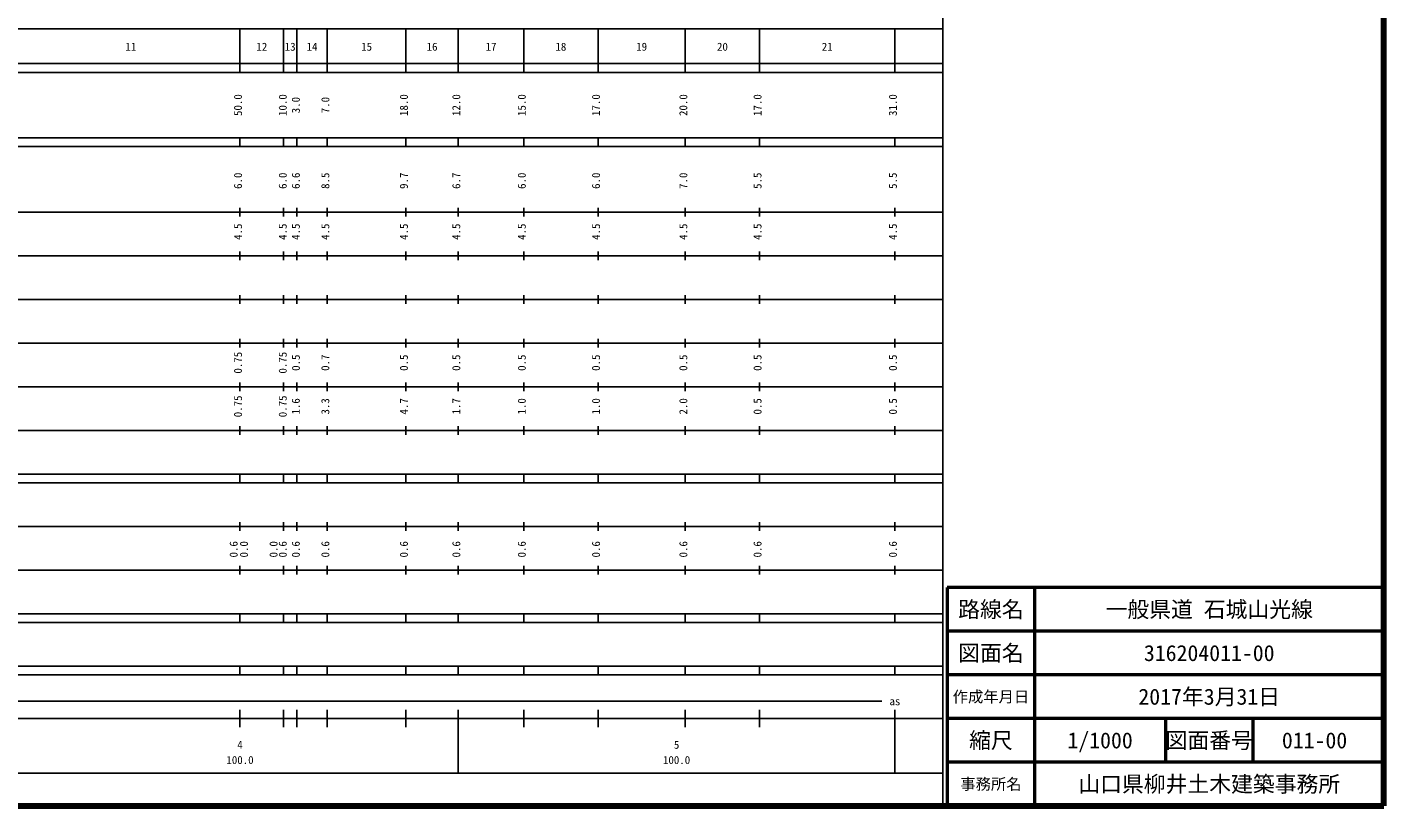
# Model space of a CAD drawing. Units: millimetres on the paper, enlarged 1000 times. Extents: x 40000 to 680000, y 20000 to 380000.
# Drawn here: x 369244 to 680000, y 20000 to 198357 of the extents above; entities that cross this region are included whole.
import ezdxf
from ezdxf.enums import TextEntityAlignment as Align

# ---------------------------------------------------------------- set-up
doc = ezdxf.new("R2010")
doc.units = ezdxf.units.MM
doc.header["$LTSCALE"] = 1000
for name, color, linetype, lineweight in [('M-TTL', 2, 'Continuous', 140), ('M-TTL-BAND', 7, 'Continuous', 25), ('M-TTL-FRAM', 2, 'Continuous', 50), ('M-TTL-LINE', 7, 'Continuous', 50)]:
    doc.layers.add(name, color=color, linetype=linetype, lineweight=lineweight)
doc.layers.add('M-TTL-TXT', color=7, linetype='Continuous')
doc.styles.add('ＭＳ ゴシック', font='')
doc.styles.get('ＭＳ ゴシック').set_extended_font_data('MS Gothic')

msp = doc.modelspace()

# ---------------------------------------------------------------- linework, layer by layer
at = {"layer": 'M-TTL'}
for p, q in [((680000, 20000), (680000, 380000)), ((40000, 20000), (680000, 20000))]:
    msp.add_line(p, q, dxfattribs=at)
at = {"layer": 'M-TTL-BAND'}
for p, q in [((579000, 20000), (579000, 370000)), ((68000, 198000), (579000, 198000)), ((418000, 188000), (418000, 198000)), ((428000, 188000), (428000, 198000)), ((431000, 188000), (431000, 198000)), ((438000, 188000), (438000, 198000)), ((456000, 188000), (456000, 198000)), ((468000, 188000), (468000, 198000)), ((483000, 188000), (483000, 198000)), ((500000, 188000), (500000, 198000)), ((520000, 188000), (520000, 198000)), ((537000, 188000), (537000, 198000)), ((568000, 188000), (568000, 198000)), ((40000, 190000), (579000, 190000)), ((40000, 188000), (579000, 188000)), ((40000, 173000), (579000, 173000)), ((40000, 171000), (579000, 171000)), ((418000, 171000), (418000, 173000)), ((428000, 171000), (428000, 173000)), ((431000, 171000), (431000, 173000)), ((438000, 171000), (438000, 173000)), ((456000, 171000), (456000, 173000)), ((468000, 171000), (468000, 173000)), ((483000, 171000), (483000, 173000)), ((500000, 171000), (500000, 173000)), ((520000, 171000), (520000, 173000)), ((537000, 171000), (537000, 173000)), ((568000, 171000), (568000, 173000)), ((40000, 156000), (579000, 156000)), ((418000, 155000), (418000, 157000)), ((428000, 155000), (428000, 157000)), ((431000, 155000), (431000, 157000)), ((438000, 155000), (438000, 157000)), ((456000, 155000), (456000, 157000)), ((468000, 155000), (468000, 157000)), ((483000, 155000), (483000, 157000)), ((500000, 155000), (500000, 157000)), ((520000, 155000), (520000, 157000)), ((537000, 155000), (537000, 157000)), ((568000, 155000), (568000, 157000)), ((418000, 145000), (418000, 147000)), ((428000, 145000), (428000, 147000)), ((431000, 145000), (431000, 147000)), ((438000, 145000), (438000, 147000)), ((456000, 145000), (456000, 147000)), ((468000, 145000), (468000, 147000)), ((483000, 145000), (483000, 147000)), ((500000, 145000), (500000, 147000)), ((520000, 145000), (520000, 147000)), ((537000, 145000), (537000, 147000)), ((568000, 145000), (568000, 147000)), ((46000, 146000), (579000, 146000)), ((418000, 135000), (418000, 137000)), ((428000, 135000), (428000, 137000)), ((431000, 135000), (431000, 137000)), ((438000, 135000), (438000, 137000)), ((456000, 135000), (456000, 137000)), ((468000, 135000), (468000, 137000)), ((483000, 135000), (483000, 137000)), ((500000, 135000), (500000, 137000)), ((520000, 135000), (520000, 137000)), ((537000, 135000), (537000, 137000)), ((568000, 135000), (568000, 137000)), ((52000, 136000), (579000, 136000)), ((46000, 126000), (579000, 126000)), ((418000, 125000), (418000, 127000)), ((428000, 125000), (428000, 127000)), ((431000, 125000), (431000, 127000)), ((438000, 125000), (438000, 127000)), ((456000, 125000), (456000, 127000)), ((468000, 125000), (468000, 127000)), ((483000, 125000), (483000, 127000)), ((500000, 125000), (500000, 127000)), ((520000, 125000), (520000, 127000)), ((537000, 125000), (537000, 127000)), ((568000, 125000), (568000, 127000)), ((52000, 116000), (579000, 116000)), ((418000, 115000), (418000, 117000)), ((428000, 115000), (428000, 117000)), ((431000, 115000), (431000, 117000)), ((438000, 115000), (438000, 117000)), ((456000, 115000), (456000, 117000)), ((468000, 115000), (468000, 117000)), ((483000, 115000), (483000, 117000)), ((500000, 115000), (500000, 117000)), ((520000, 115000), (520000, 117000)), ((537000, 115000), (537000, 117000)), ((568000, 115000), (568000, 117000)), ((46000, 106000), (579000, 106000)), ((418000, 105000), (418000, 107000)), ((428000, 105000), (428000, 107000)), ((431000, 105000), (431000, 107000)), ((438000, 105000), (438000, 107000)), ((456000, 105000), (456000, 107000)), ((468000, 105000), (468000, 107000)), ((483000, 105000), (483000, 107000)), ((500000, 105000), (500000, 107000)), ((520000, 105000), (520000, 107000)), ((537000, 105000), (537000, 107000)), ((568000, 105000), (568000, 107000)), ((40000, 96000), (579000, 96000)), ((40000, 94000), (579000, 94000)), ((418000, 94000), (418000, 96000)), ((428000, 94000), (428000, 96000)), ((431000, 94000), (431000, 96000)), ((438000, 94000), (438000, 96000)), ((456000, 94000), (456000, 96000)), ((468000, 94000), (468000, 96000)), ((483000, 94000), (483000, 96000)), ((500000, 94000), (500000, 96000)), ((520000, 94000), (520000, 96000)), ((537000, 94000), (537000, 96000)), ((568000, 94000), (568000, 96000)), ((49000, 84000), (579000, 84000)), ((418000, 83000), (418000, 85000)), ((428000, 83000), (428000, 85000)), ((431000, 83000), (431000, 85000)), ((438000, 83000), (438000, 85000)), ((456000, 83000), (456000, 85000)), ((468000, 83000), (468000, 85000)), ((483000, 83000), (483000, 85000)), ((500000, 83000), (500000, 85000)), ((520000, 83000), (520000, 85000)), ((537000, 83000), (537000, 85000)), ((568000, 83000), (568000, 85000)), ((418000, 73000), (418000, 75000)), ((428000, 73000), (428000, 75000)), ((431000, 73000), (431000, 75000)), ((438000, 73000), (438000, 75000)), ((456000, 73000), (456000, 75000)), ((468000, 73000), (468000, 75000)), ((483000, 73000), (483000, 75000)), ((500000, 73000), (500000, 75000)), ((520000, 73000), (520000, 75000)), ((537000, 73000), (537000, 75000)), ((568000, 73000), (568000, 75000)), ((40000, 74000), (579000, 74000)), ((40000, 64000), (579000, 64000)), ((418000, 62000), (418000, 64000)), ((428000, 62000), (428000, 64000)), ((431000, 62000), (431000, 64000)), ((438000, 62000), (438000, 64000)), ((456000, 62000), (456000, 64000)), ((468000, 62000), (468000, 64000)), ((483000, 62000), (483000, 64000)), ((500000, 62000), (500000, 64000)), ((520000, 62000), (520000, 64000)), ((537000, 62000), (537000, 64000)), ((568000, 62000), (568000, 64000)), ((40000, 62000), (579000, 62000)), ((40000, 52000), (579000, 52000)), ((40000, 50000), (579000, 50000)), ((418000, 50000), (418000, 52000)), ((428000, 50000), (428000, 52000)), ((431000, 50000), (431000, 52000)), ((438000, 50000), (438000, 52000)), ((456000, 50000), (456000, 52000)), ((468000, 50000), (468000, 52000)), ((483000, 50000), (483000, 52000)), ((500000, 50000), (500000, 52000)), ((520000, 50000), (520000, 52000)), ((537000, 50000), (537000, 52000)), ((568000, 50000), (568000, 52000)), ((71000, 44000), (565000, 44000)), ((418000, 38000), (418000, 42000)), ((428000, 38000), (428000, 42000)), ((431000, 38000), (431000, 42000)), ((438000, 38000), (438000, 42000)), ((456000, 38000), (456000, 42000)), ((468000, 27500), (468000, 42000)), ((483000, 38000), (483000, 42000)), ((500000, 38000), (500000, 42000)), ((520000, 38000), (520000, 42000)), ((537000, 38000), (537000, 42000)), ((568000, 27500), (568000, 42000)), ((40000, 40000), (579000, 40000)), ((68000, 27500), (579000, 27500))]:
    msp.add_line(p, q, dxfattribs=at)
at = {"layer": 'M-TTL-FRAM'}
for p, q in [((680000, 70000), (580000, 70000)), ((580000, 70000), (580000, 20000))]:
    msp.add_line(p, q, dxfattribs=at)
at = {"layer": 'M-TTL-LINE'}
for p, q in [((600000, 70000), (600000, 20000)), ((680000, 60000), (580000, 60000)), ((680000, 50000), (580000, 50000)), ((680000, 40000), (580000, 40000)), ((630000, 40000), (630000, 30000)), ((650000, 40000), (650000, 30000)), ((680000, 30000), (580000, 30000))]:
    msp.add_line(p, q, dxfattribs=at)

# ---------------------------------------------------------------- texts
at = {"layer": 'M-TTL-BAND', "style": 'ＭＳ ゴシック'}
for s, p in [('11', (393000, 192405)), ('12', (423000, 192405)), ('13', (429500, 192405)), ('14', (434500, 192405)), ('15', (447000, 192405)), ('16', (462000, 192405)), ('17', (475500, 192405)), ('18', (491500, 192405)), ('19', (510000, 192405)), ('20', (528500, 192405)), ('21', (552500, 192405)), ('as', (568000, 42500)), ('4', (418000, 32523)), ('5', (518000, 32523)), ('100.0', (418000, 29033)), ('100.0', (518000, 29033))]:
    msp.add_text(s, height=1833, dxfattribs=at).set_placement(p, align=Align.BOTTOM_CENTER)
for s, p in [('50.0', (419000, 180500)), ('10.0', (429250, 180500)), ('3.0', (432250, 180500)), ('7.0', (439000, 180500)), ('18.0', (457000, 180500)), ('12.0', (469000, 180500)), ('15.0', (484000, 180500)), ('17.0', (501000, 180500)), ('20.0', (521000, 180500)), ('17.0', (538000, 180500)), ('31.0', (569000, 180500)), ('6.0', (419000, 163174)), ('6.0', (429250, 163174)), ('6.6', (432250, 163174)), ('8.5', (439000, 163174)), ('9.7', (457000, 163174)), ('6.7', (469000, 163174)), ('6.0', (484000, 163174)), ('6.0', (501000, 163174)), ('7.0', (521000, 163174)), ('5.5', (538000, 163174)), ('5.5', (569000, 163174)), ('4.5', (419000, 151500)), ('4.5', (429250, 151500)), ('4.5', (432250, 151500)), ('4.5', (439000, 151500)), ('4.5', (457000, 151500)), ('4.5', (469000, 151500)), ('4.5', (484000, 151500)), ('4.5', (501000, 151500)), ('4.5', (521000, 151500)), ('4.5', (538000, 151500)), ('4.5', (569000, 151500)), ('0.75', (419000, 121500)), ('0.75', (429250, 121500)), ('0.5', (432250, 121500)), ('0.7', (439000, 121500)), ('0.5', (457000, 121500)), ('0.5', (469000, 121500)), ('0.5', (484000, 121500)), ('0.5', (501000, 121500)), ('0.5', (521000, 121500)), ('0.5', (538000, 121500)), ('0.5', (569000, 121500)), ('0.75', (419000, 111500)), ('0.75', (429250, 111500)), ('1.6', (432250, 111500)), ('3.3', (439000, 111500)), ('4.7', (457000, 111500)), ('1.7', (469000, 111500)), ('1.0', (484000, 111500)), ('1.0', (501000, 111500)), ('2.0', (521000, 111500)), ('0.5', (538000, 111500)), ('0.5', (569000, 111500)), ('0.6', (418000, 78764)), ('0.0', (420370, 78764)), ('0.0', (427144, 78764)), ('0.6', (429250, 78764)), ('0.6', (432250, 78764)), ('0.6', (439000, 78764)), ('0.6', (457000, 78764)), ('0.6', (469000, 78764)), ('0.6', (484000, 78764)), ('0.6', (501000, 78764)), ('0.6', (521000, 78764)), ('0.6', (538000, 78764)), ('0.6', (569000, 78764))]:
    msp.add_text(s, height=1833, rotation=90, dxfattribs=at).set_placement(p, align=Align.BOTTOM_CENTER)
at = {"layer": 'M-TTL-TXT', "style": 'ＭＳ ゴシック'}
for s, height, p in [('路線名', 3666, (590000, 65000)), ('路線名', 3666, (590000, 65000)), ('一般県道 石城山光線', 3666, (640000, 65000)), ('図面名', 3666, (590000, 55000)), ('図面名', 3666, (590000, 55000)), ('316204011-00', 3666, (640000, 55000)), ('作成年月日', 2566, (590000, 45000)), ('作成年月日', 2566, (590000, 45000)), ('2017年3月31日', 3666, (640000, 45000)), ('縮尺', 3666, (590000, 35000)), ('縮尺', 3666, (590000, 35000)), ('図面番号', 3666, (640000, 35000)), ('図面番号', 3666, (640000, 35000)), ('1/1000', 3666, (615000, 35000)), ('011-00', 3666, (664125, 35000)), ('事務所名', 2566, (590000, 25000)), ('事務所名', 2566, (590000, 25000)), ('山口県柳井土木建築事務所', 3666, (640000, 25000))]:
    msp.add_text(s, height=height, dxfattribs=at).set_placement(p, align=Align.MIDDLE_CENTER)

doc.saveas('drawing.dxf')
